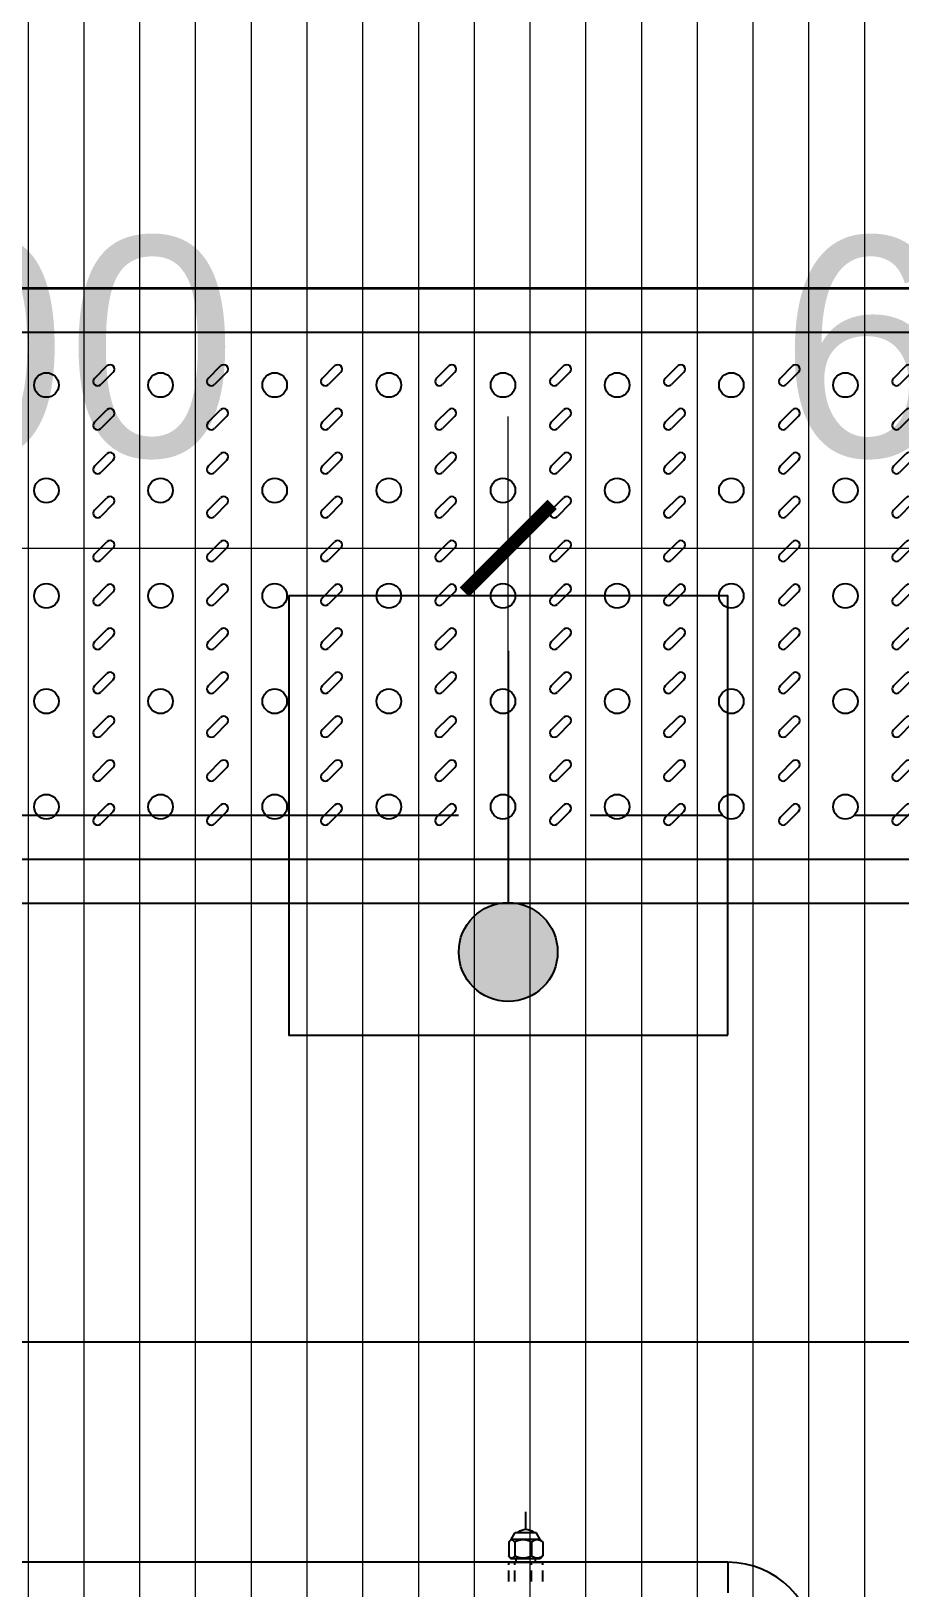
# Model space of a CAD drawing. Header units: millimetres. Extents: x -6033 to 120673, y -4970 to 90533.
# Drawn here: x 82583 to 83078, y 67650 to 68536 of the extents above; entities that cross this region are included whole.
import ezdxf
from ezdxf.enums import TextEntityAlignment as Align

# ---------------------------------------------------------------- set-up
doc = ezdxf.new("R2010")
doc.units = ezdxf.units.MM
doc.linetypes.add('I-CEILING$0$CENTER', pattern=[2, 1.25, -0.25, 0.25, -0.25])
doc.linetypes.add('I-CEILING$0$DASHED2', pattern=[9.525, 6.35, -3.175])
doc.layers.get('DefPoints').update_dxf_attribs({"color": 250})
for name, color, linetype, lineweight in [('_ACM-A-ANNO-DIMS-a', 2, 'Continuous', 18), ('_ACM-A-ANNO-DIMS-b', 2, 'Continuous', 18), ('I-AR$0$I-SCOPE', 252, 'Continuous', 35), ('I-PLAN$0$_ACM-A-WALL-HACH', 251, 'Continuous', 9)]:
    doc.layers.add(name, color=color, linetype=linetype, lineweight=lineweight)
for name, color, linetype in [('I-CEILING$0$EQUIP-消防', 3, 'Continuous'), ('I-CEILING$0$I-GRID', 252, 'I-CEILING$0$CENTER'), ('I-CEILING$0$I-RCP-AIR', 64, 'Continuous'), ('I-CEILING$0$RC-Hatch【天花填充】', 251, 'Continuous'), ('I-FLOOR$0$I-FC-HATCH', 8, 'Continuous'), ('I-FLOOR$0$I-FC-地沟', 8, 'Continuous'), ('地坪', 7, 'Continuous'), ('天花', 7, 'Continuous')]:
    doc.layers.add(name, color=color, linetype=linetype)
doc.styles.add('_ACM-G-NOTES', font='arial.ttf')
doc.styles.add('I-CEILING$0$Standard', font='arial.ttf')
doc.styles.add('I-CEILING$0$黑体', font='simhei.ttf', dxfattribs={"height": 600})
doc.dimstyles.new('_ACM-DIM-A_50', dxfattribs={"dimscale": 50, "dimtxt": 2.5, "dimasz": 1, "dimexe": 1.5, "dimexo": 1, "dimgap": 1, "dimtad": 1, "dimdec": 0, "dimrnd": 5, "dimzin": 1, "dimdsep": 46, "dimtxsty": '_ACM-G-NOTES', "dimblk": 'ARCHTICK', "dimcen": 2.5, "dimclrd": 256, "dimclre": 256, "dimclrt": 256, "dimadec": 3, "dimazin": 0, "dimtfac": 1, "dimtdec": 0, "dimtix": 1, "dimtmove": 0, "dimatfit": 3, "dimldrblk": 'DOTSMALL', "dimfxl": 5, "dimfxlon": 1, "dimlwd": 18, "dimlwe": 18, "dimarcsym": 0})

# ---------------------------------------------------------------- blocks, each defined once
blk = doc.blocks.new('I-AR')
at = {"layer": 'I-AR$0$I-SCOPE'}
h = blk.add_hatch(dxfattribs=at)
h.set_pattern_fill('ANSI31', color=256, scale=200)
h.paths.add_polyline_path([(63300, 72640), (66630, 72640), (66630, 70889.38), (90600, 70890), (90600, 66390), (96650, 66390), (96650, 24876.4), (18340, 24876.4), (18340, 66390), (48090, 66390), (48090, 72640), (51400, 72640), (51400, 72649.89), (52869.5, 72649.89), (52869.5, 72640), (55240, 72640), (55240, 72790), (59460, 72790), (59460, 72640), (61830.5, 72640), (61830.5, 72649.89), (63300, 72649.89)], flags=16)
h.paths.add_polyline_path([(7330, 0), (7330, -1770), (11180, -1770), (11180, 0), (18450, 0), (18450, 2900), (27550, 2900), (27550, 18090), (37037.33, 18090), (37037.33, 17350), (96200, 17350), (96200, 18120), (114640, 18120), (114640, 84500), (0, 84500), (0, 0)])
blk = doc.blocks.new('I-PLAN')
at = {"layer": 'I-PLAN$0$_ACM-A-WALL-HACH'}
h = blk.add_hatch(dxfattribs=at)
h.set_pattern_fill('ANSI31', color=256, scale=10, angle=45)
h.paths.add_polyline_path([(88260, 70790), (88260, 70890), (88030, 70890), (88030, 70790), (88230, 70790)], flags=17)
h.paths.add_polyline_path([(79671.55, 69390), (78155, 69390), (78155, 68990), (77955, 68990), (77955, 69590), (79671.55, 69590)], flags=17)
h.paths.add_polyline_path([(80271.55, 69390), (80271.55, 69590), (80780, 69590), (80780, 68990), (80580, 68990), (80580, 69390)], flags=17)
h.paths.add_polyline_path([(74580, 69590), (73930, 69590), (73930, 69390), (74580, 69390)])
h.paths.add_polyline_path([(68780, 69590), (69430, 69590), (69430, 69390), (68780, 69390)])
h.paths.add_polyline_path([(87280, 66490), (87480, 66490), (87480, 66390), (87280, 66390)])
h.paths.add_polyline_path([(82180, 68990), (82180, 69390), (84230, 69390), (84230, 66490), (84430, 66490), (84430, 69390), (85280, 69390), (85280, 69590), (81980, 69590), (81980, 68990)])
h.paths.add_polyline_path([(87480, 67390), (87480, 69390), (88280, 69390), (88280, 69590), (88080, 69590), (86480, 69590), (86480, 69390), (87280, 69390), (87280, 67390)], flags=17)
h.paths.add_polyline_path([(72130, 68170), (72130, 66490), (72330, 66490), (72330, 67870), (73130, 67870), (73130, 68070), (72330, 68070), (72330, 68170)])
h.paths.add_polyline_path([(71230, 68170), (71230, 66390), (71030, 66390), (71030, 67870), (70230, 67870), (70230, 68070), (71030, 68070), (71030, 68170)])
h.paths.add_polyline_path([(72130, 69070), (72330, 69070), (72330, 69390), (73030, 69390), (73030, 69590), (72130, 69590)])
h.paths.add_polyline_path([(71230, 69070), (71030, 69070), (71030, 69390), (70330, 69390), (70330, 69590), (71230, 69590)])
h.paths.add_polyline_path([(67800, 69490), (67830, 69490), (67830, 69590), (67800, 69590)], flags=17)
h.paths.add_polyline_path([(76755, 69590), (75180, 69590), (75180, 69390), (75330, 69390), (75330, 66390), (75530, 66390), (75530, 69390), (76555, 69390), (76555, 68990), (76755, 68990)])
h.paths.add_polyline_path([(68180, 69590), (68180, 69390), (68030, 69390), (68030, 66520), (67780, 66520), (67780, 66390), (67400, 66390), (67400, 66720), (67830, 66720), (67830, 69590)])
edge = h.paths.add_edge_path()
edge.add_line((89860, 70890), (88860, 70890))
edge.add_line((75530, 66520), (84230, 66520))
edge.add_line((75530, 66720), (84230, 66720))
blk = doc.blocks.new('I-CEILING$0$RCI-FSKDNQ')
for p, q in [((-425, -475), (-425, -457.5)), ((-425, -475), (425, -475)), ((-310, -493.76), (-310, -503.76))]:
    blk.add_line(p, q)
at = {"linetype": 'I-CEILING$0$DASHED2', "extrusion": (0, 0, -1)}
for p, q in [((-319.65, -464.01), (-319.65, -475.01)), ((-313.35, -464.01), (-313.35, -475.01)), ((-303.7, -464.01), (-303.7, -475.01)), ((-300.35, -464.01), (-300.35, -475.01))]:
    blk.add_line(p, q, dxfattribs=at)
at = {"extrusion": (0, 0, -1)}
for p, q in [((-300.35, -475.01), (-319.65, -475.01)), ((-319.05, -477.82), (-318.25, -477.01)), ((-318.25, -477.01), (-301.75, -477.01)), ((-315.55, -475.01), (-315.55, -477.01)), ((-304.44, -475.01), (-304.44, -477.01)), ((-300.94, -477.82), (-301.75, -477.01)), ((-319.66, -486.44), (-319.66, -478.57)), ((-318.25, -488.01), (-319.05, -487.2)), ((-313.35, -486.44), (-313.35, -478.57)), ((-303.69, -486.44), (-303.69, -478.57)), ((-301.75, -488.01), (-300.94, -487.2)), ((-300.33, -486.44), (-300.33, -478.57)), ((-318.25, -488.01), (-301.75, -488.01)), ((-318.25, -488.01), (-316, -492.01)), ((-304, -492.01), (-316, -492.01)), ((-301.75, -488.01), (-304, -492.01))]:
    blk.add_line(p, q, dxfattribs=at)
blk.add_arc((-425, -425), 50, 180, 270)
blk.add_arc((310, -487.52), 6.25, 226.121, 313.879, dxfattribs=at)
for points, knots in [([(-319.66, -478.57), (-319.61, -478.53), (-319.55, -478.49), (-319.49, -478.45), (-319.44, -478.4), (-319.38, -478.36), (-319.32, -478.32), (-319.26, -478.28), (-319.21, -478.24), (-319.15, -478.2), (-319.09, -478.16), (-319.03, -478.12), (-318.97, -478.08), (-318.91, -478.05), (-318.86, -478.02), (-318.81, -477.99), (-318.76, -477.95), (-318.71, -477.92), (-318.65, -477.89), (-318.6, -477.86), (-318.55, -477.83), (-318.49, -477.8), (-318.43, -477.77), (-318.38, -477.74), (-318.32, -477.72), (-318.27, -477.69), (-318.23, -477.67), (-318.17, -477.65), (-318.12, -477.62), (-318.07, -477.6), (-318.02, -477.58), (-317.97, -477.56), (-317.92, -477.54), (-317.87, -477.52), (-317.81, -477.5), (-317.76, -477.48), (-317.71, -477.46), (-317.65, -477.45), (-317.61, -477.43), (-317.56, -477.42), (-317.51, -477.4), (-317.46, -477.39), (-317.41, -477.37), (-317.36, -477.36), (-317.31, -477.35), (-317.26, -477.34), (-317.21, -477.33), (-317.15, -477.32), (-317.1, -477.31), (-317.05, -477.3), (-317, -477.29), (-316.96, -477.29), (-316.9, -477.28), (-316.86, -477.28), (-316.81, -477.27), (-316.76, -477.27), (-316.71, -477.27), (-316.66, -477.26), (-316.61, -477.26), (-316.56, -477.26), (-316.51, -477.26), (-316.46, -477.26), (-316.41, -477.26), (-316.36, -477.26), (-316.31, -477.27), (-316.26, -477.27), (-316.21, -477.27), (-316.16, -477.28), (-316.11, -477.28), (-316.06, -477.29), (-316.01, -477.29), (-315.96, -477.3), (-315.91, -477.31), (-315.86, -477.32), (-315.81, -477.33), (-315.76, -477.34), (-315.71, -477.35), (-315.65, -477.36), (-315.61, -477.37), (-315.55, -477.39), (-315.5, -477.4), (-315.46, -477.42), (-315.4, -477.43), (-315.36, -477.45), (-315.31, -477.46), (-315.26, -477.48), (-315.2, -477.5), (-315.15, -477.52), (-315.1, -477.54), (-315.04, -477.56), (-314.99, -477.58), (-314.94, -477.6), (-314.89, -477.62), (-314.84, -477.65), (-314.79, -477.67), (-314.74, -477.69), (-314.69, -477.72), (-314.64, -477.74), (-314.58, -477.77), (-314.52, -477.8), (-314.47, -477.83), (-314.41, -477.86), (-314.36, -477.89), (-314.31, -477.92), (-314.25, -477.95), (-314.2, -477.99), (-314.15, -478.02), (-314.1, -478.05), (-314.04, -478.08), (-313.99, -478.12), (-313.93, -478.16), (-313.87, -478.2), (-313.81, -478.24), (-313.75, -478.28), (-313.69, -478.32), (-313.63, -478.36), (-313.58, -478.4), (-313.52, -478.45), (-313.46, -478.49), (-313.41, -478.53), (-313.35, -478.57)], [0, 0, 0, 0, 1, 1, 1, 2, 2, 2, 3, 3, 3, 4, 4, 4, 5, 5, 5, 6, 6, 6, 7, 7, 7, 8, 8, 8, 9, 9, 9, 10, 10, 10, 11, 11, 11, 12, 12, 12, 13, 13, 13, 14, 14, 14, 15, 15, 15, 16, 16, 16, 17, 17, 17, 18, 18, 18, 19, 19, 19, 20, 20, 20, 21, 21, 21, 22, 22, 22, 23, 23, 23, 24, 24, 24, 25, 25, 25, 26, 26, 26, 27, 27, 27, 28, 28, 28, 29, 29, 29, 30, 30, 30, 31, 31, 31, 32, 32, 32, 33, 33, 33, 34, 34, 34, 35, 35, 35, 36, 36, 36, 37, 37, 37, 38, 38, 38, 39, 39, 39, 40, 40, 40, 40]), ([(-319.04, -477.81), (-319.06, -477.83), (-319.09, -477.85), (-319.11, -477.87), (-319.13, -477.9), (-319.15, -477.92), (-319.17, -477.94), (-319.19, -477.97), (-319.22, -477.99), (-319.23, -478.01), (-319.25, -478.03), (-319.27, -478.05), (-319.29, -478.08), (-319.32, -478.12), (-319.36, -478.16), (-319.39, -478.2), (-319.42, -478.24), (-319.45, -478.28), (-319.49, -478.33), (-319.51, -478.36), (-319.54, -478.41), (-319.58, -478.45), (-319.61, -478.49), (-319.63, -478.53), (-319.66, -478.57)], [0, 0, 0, 0, 1, 1, 1, 2, 2, 2, 3, 3, 3, 4, 4, 4, 5, 5, 5, 6, 6, 6, 7, 7, 7, 8, 8, 8, 8]), ([(-313.35, -478.57), (-313.27, -478.53), (-313.18, -478.49), (-313.09, -478.45), (-313.01, -478.4), (-312.91, -478.36), (-312.83, -478.32), (-312.74, -478.28), (-312.65, -478.24), (-312.56, -478.2), (-312.47, -478.16), (-312.38, -478.12), (-312.29, -478.08), (-312.21, -478.05), (-312.13, -478.02), (-312.05, -477.98), (-311.97, -477.95), (-311.89, -477.92), (-311.8, -477.89), (-311.72, -477.86), (-311.64, -477.83), (-311.56, -477.8), (-311.47, -477.77), (-311.38, -477.74), (-311.31, -477.72), (-311.23, -477.69), (-311.15, -477.67), (-311.07, -477.64), (-311, -477.62), (-310.91, -477.6), (-310.84, -477.58), (-310.76, -477.56), (-310.68, -477.54), (-310.6, -477.52), (-310.52, -477.5), (-310.44, -477.48), (-310.36, -477.46), (-310.28, -477.45), (-310.21, -477.43), (-310.13, -477.42), (-310.05, -477.4), (-309.98, -477.39), (-309.9, -477.37), (-309.82, -477.36), (-309.74, -477.35), (-309.67, -477.34), (-309.59, -477.33), (-309.51, -477.32), (-309.43, -477.31), (-309.36, -477.3), (-309.28, -477.29), (-309.21, -477.29), (-309.13, -477.28), (-309.05, -477.28), (-308.98, -477.27), (-308.9, -477.27), (-308.83, -477.27), (-308.75, -477.26), (-308.67, -477.26), (-308.6, -477.26), (-308.52, -477.26), (-308.44, -477.26), (-308.37, -477.26), (-308.29, -477.26), (-308.21, -477.27), (-308.14, -477.27), (-308.06, -477.27), (-307.99, -477.28), (-307.91, -477.28), (-307.83, -477.29), (-307.76, -477.29), (-307.68, -477.3), (-307.61, -477.31), (-307.53, -477.32), (-307.45, -477.33), (-307.37, -477.34), (-307.29, -477.35), (-307.22, -477.36), (-307.14, -477.37), (-307.06, -477.39), (-306.98, -477.4), (-306.91, -477.42), (-306.83, -477.43), (-306.76, -477.45), (-306.68, -477.46), (-306.6, -477.48), (-306.52, -477.5), (-306.44, -477.52), (-306.36, -477.54), (-306.28, -477.56), (-306.2, -477.58), (-306.13, -477.6), (-306.04, -477.62), (-305.97, -477.65), (-305.89, -477.67), (-305.81, -477.69), (-305.73, -477.72), (-305.65, -477.74), (-305.57, -477.77), (-305.48, -477.8), (-305.4, -477.83), (-305.32, -477.86), (-305.24, -477.89), (-305.15, -477.92), (-305.07, -477.95), (-304.99, -477.98), (-304.91, -478.02), (-304.83, -478.05), (-304.75, -478.08), (-304.66, -478.12), (-304.57, -478.16), (-304.48, -478.2), (-304.39, -478.24), (-304.3, -478.28), (-304.21, -478.32), (-304.13, -478.36), (-304.03, -478.4), (-303.95, -478.45), (-303.86, -478.49), (-303.77, -478.53), (-303.69, -478.57)], [0, 0, 0, 0, 1, 1, 1, 2, 2, 2, 3, 3, 3, 4, 4, 4, 5, 5, 5, 6, 6, 6, 7, 7, 7, 8, 8, 8, 9, 9, 9, 10, 10, 10, 11, 11, 11, 12, 12, 12, 13, 13, 13, 14, 14, 14, 15, 15, 15, 16, 16, 16, 17, 17, 17, 18, 18, 18, 19, 19, 19, 20, 20, 20, 21, 21, 21, 22, 22, 22, 23, 23, 23, 24, 24, 24, 25, 25, 25, 26, 26, 26, 27, 27, 27, 28, 28, 28, 29, 29, 29, 30, 30, 30, 31, 31, 31, 32, 32, 32, 33, 33, 33, 34, 34, 34, 35, 35, 35, 36, 36, 36, 37, 37, 37, 38, 38, 38, 39, 39, 39, 40, 40, 40, 40]), ([(-303.69, -478.57), (-303.66, -478.53), (-303.63, -478.49), (-303.6, -478.45), (-303.57, -478.41), (-303.54, -478.36), (-303.51, -478.33), (-303.48, -478.28), (-303.45, -478.24), (-303.42, -478.2), (-303.38, -478.16), (-303.35, -478.12), (-303.32, -478.08), (-303.29, -478.05), (-303.26, -478.02), (-303.24, -477.99), (-303.21, -477.96), (-303.18, -477.93), (-303.15, -477.9), (-303.13, -477.86), (-303.1, -477.84), (-303.07, -477.81), (-303.04, -477.77), (-303, -477.74), (-302.98, -477.72), (-302.95, -477.69), (-302.92, -477.67), (-302.9, -477.65), (-302.87, -477.63), (-302.84, -477.61), (-302.82, -477.58), (-302.79, -477.56), (-302.76, -477.54), (-302.73, -477.52), (-302.71, -477.5), (-302.67, -477.48), (-302.65, -477.46), (-302.62, -477.45), (-302.6, -477.43), (-302.57, -477.42), (-302.54, -477.4), (-302.52, -477.39), (-302.49, -477.38), (-302.47, -477.36), (-302.44, -477.35), (-302.41, -477.34), (-302.38, -477.33), (-302.35, -477.32), (-302.33, -477.31), (-302.3, -477.3), (-302.27, -477.29), (-302.25, -477.29), (-302.22, -477.28), (-302.2, -477.28), (-302.17, -477.27), (-302.14, -477.27), (-302.12, -477.27), (-302.09, -477.26), (-302.06, -477.26), (-302.03, -477.26), (-302.01, -477.26), (-301.98, -477.26), (-301.95, -477.26), (-301.93, -477.26), (-301.9, -477.27), (-301.88, -477.27), (-301.85, -477.27), (-301.82, -477.28), (-301.79, -477.28), (-301.77, -477.29), (-301.74, -477.3), (-301.72, -477.3), (-301.69, -477.31), (-301.66, -477.32), (-301.63, -477.33), (-301.61, -477.34), (-301.58, -477.35), (-301.55, -477.36), (-301.52, -477.38), (-301.5, -477.39), (-301.47, -477.4), (-301.45, -477.42), (-301.42, -477.43), (-301.4, -477.45), (-301.37, -477.46), (-301.34, -477.48), (-301.31, -477.5), (-301.28, -477.52), (-301.25, -477.54), (-301.23, -477.56), (-301.2, -477.58), (-301.17, -477.6), (-301.15, -477.62), (-301.12, -477.65), (-301.09, -477.67), (-301.06, -477.7), (-301.04, -477.72), (-301.03, -477.73), (-301.03, -477.73), (-301.02, -477.74), (-301.01, -477.75), (-301, -477.76), (-301, -477.76), (-300.99, -477.77), (-300.98, -477.78), (-300.97, -477.78), (-300.96, -477.79), (-300.96, -477.8), (-300.95, -477.81)], [0, 0, 0, 0, 1, 1, 1, 2, 2, 2, 3, 3, 3, 4, 4, 4, 5, 5, 5, 6, 6, 6, 7, 7, 7, 8, 8, 8, 9, 9, 9, 10, 10, 10, 11, 11, 11, 12, 12, 12, 13, 13, 13, 14, 14, 14, 15, 15, 15, 16, 16, 16, 17, 17, 17, 18, 18, 18, 19, 19, 19, 20, 20, 20, 21, 21, 21, 22, 22, 22, 23, 23, 23, 24, 24, 24, 25, 25, 25, 26, 26, 26, 27, 27, 27, 28, 28, 28, 29, 29, 29, 30, 30, 30, 31, 31, 31, 32, 32, 32, 33, 33, 33, 34, 34, 34, 35, 35, 35, 36, 36, 36, 36]), ([(-300.95, -477.81), (-300.93, -477.83), (-300.91, -477.85), (-300.88, -477.87), (-300.86, -477.9), (-300.84, -477.92), (-300.82, -477.94), (-300.8, -477.97), (-300.78, -477.99), (-300.76, -478.01), (-300.74, -478.03), (-300.72, -478.05), (-300.7, -478.08), (-300.67, -478.12), (-300.63, -478.16), (-300.6, -478.2), (-300.57, -478.24), (-300.54, -478.28), (-300.51, -478.33), (-300.48, -478.36), (-300.45, -478.41), (-300.42, -478.45), (-300.39, -478.49), (-300.36, -478.53), (-300.33, -478.57)], [0, 0, 0, 0, 1, 1, 1, 2, 2, 2, 3, 3, 3, 4, 4, 4, 5, 5, 5, 6, 6, 6, 7, 7, 7, 8, 8, 8, 8]), ([(-319.04, -487.21), (-319.06, -487.19), (-319.09, -487.17), (-319.11, -487.15), (-319.13, -487.12), (-319.15, -487.1), (-319.17, -487.08), (-319.19, -487.05), (-319.22, -487.03), (-319.23, -487.01), (-319.25, -486.99), (-319.27, -486.97), (-319.29, -486.94), (-319.32, -486.9), (-319.36, -486.86), (-319.39, -486.82), (-319.42, -486.77), (-319.45, -486.73), (-319.49, -486.7), (-319.51, -486.65), (-319.54, -486.61), (-319.58, -486.57), (-319.61, -486.53), (-319.63, -486.49), (-319.66, -486.44)], [0, 0, 0, 0, 1, 1, 1, 2, 2, 2, 3, 3, 3, 4, 4, 4, 5, 5, 5, 6, 6, 6, 7, 7, 7, 8, 8, 8, 8]), ([(-319.66, -486.44), (-319.61, -486.49), (-319.55, -486.53), (-319.49, -486.57), (-319.44, -486.61), (-319.38, -486.66), (-319.32, -486.7), (-319.26, -486.74), (-319.21, -486.78), (-319.15, -486.82), (-319.09, -486.86), (-319.03, -486.9), (-318.97, -486.94), (-318.91, -486.97), (-318.86, -487), (-318.81, -487.03), (-318.76, -487.06), (-318.71, -487.1), (-318.65, -487.13), (-318.6, -487.16), (-318.55, -487.19), (-318.49, -487.22), (-318.43, -487.25), (-318.38, -487.27), (-318.32, -487.3), (-318.27, -487.33), (-318.23, -487.35), (-318.17, -487.37), (-318.12, -487.39), (-318.07, -487.42), (-318.02, -487.44), (-317.97, -487.46), (-317.92, -487.48), (-317.87, -487.5), (-317.81, -487.52), (-317.76, -487.54), (-317.71, -487.56), (-317.65, -487.57), (-317.61, -487.59), (-317.56, -487.6), (-317.51, -487.62), (-317.46, -487.63), (-317.41, -487.64), (-317.36, -487.66), (-317.31, -487.67), (-317.26, -487.68), (-317.21, -487.69), (-317.15, -487.7), (-317.1, -487.71), (-317.05, -487.72), (-317, -487.72), (-316.96, -487.73), (-316.9, -487.74), (-316.86, -487.74), (-316.81, -487.75), (-316.76, -487.75), (-316.71, -487.75), (-316.66, -487.76), (-316.61, -487.76), (-316.56, -487.76), (-316.51, -487.76), (-316.46, -487.76), (-316.41, -487.76), (-316.36, -487.76), (-316.31, -487.75), (-316.26, -487.75), (-316.21, -487.75), (-316.16, -487.74), (-316.11, -487.74), (-316.06, -487.73), (-316.01, -487.72), (-315.96, -487.72), (-315.91, -487.71), (-315.86, -487.7), (-315.81, -487.69), (-315.76, -487.68), (-315.71, -487.67), (-315.65, -487.66), (-315.61, -487.64), (-315.55, -487.63), (-315.5, -487.62), (-315.46, -487.6), (-315.4, -487.59), (-315.36, -487.57), (-315.31, -487.56), (-315.26, -487.54), (-315.2, -487.52), (-315.15, -487.5), (-315.1, -487.48), (-315.04, -487.46), (-314.99, -487.44), (-314.94, -487.42), (-314.89, -487.39), (-314.84, -487.37), (-314.79, -487.35), (-314.74, -487.33), (-314.69, -487.3), (-314.64, -487.27), (-314.58, -487.25), (-314.52, -487.22), (-314.47, -487.19), (-314.41, -487.16), (-314.36, -487.13), (-314.31, -487.1), (-314.25, -487.06), (-314.2, -487.03), (-314.15, -487), (-314.1, -486.97), (-314.04, -486.94), (-313.99, -486.9), (-313.93, -486.86), (-313.87, -486.82), (-313.81, -486.78), (-313.75, -486.74), (-313.69, -486.7), (-313.63, -486.66), (-313.58, -486.61), (-313.52, -486.57), (-313.46, -486.53), (-313.41, -486.49), (-313.35, -486.44)], [0, 0, 0, 0, 1, 1, 1, 2, 2, 2, 3, 3, 3, 4, 4, 4, 5, 5, 5, 6, 6, 6, 7, 7, 7, 8, 8, 8, 9, 9, 9, 10, 10, 10, 11, 11, 11, 12, 12, 12, 13, 13, 13, 14, 14, 14, 15, 15, 15, 16, 16, 16, 17, 17, 17, 18, 18, 18, 19, 19, 19, 20, 20, 20, 21, 21, 21, 22, 22, 22, 23, 23, 23, 24, 24, 24, 25, 25, 25, 26, 26, 26, 27, 27, 27, 28, 28, 28, 29, 29, 29, 30, 30, 30, 31, 31, 31, 32, 32, 32, 33, 33, 33, 34, 34, 34, 35, 35, 35, 36, 36, 36, 37, 37, 37, 38, 38, 38, 39, 39, 39, 40, 40, 40, 40]), ([(-313.35, -486.44), (-313.27, -486.49), (-313.18, -486.53), (-313.09, -486.58), (-313.01, -486.62), (-312.91, -486.66), (-312.83, -486.7), (-312.74, -486.74), (-312.65, -486.78), (-312.56, -486.82), (-312.47, -486.86), (-312.38, -486.9), (-312.29, -486.94), (-312.21, -486.97), (-312.13, -487), (-312.05, -487.03), (-311.97, -487.07), (-311.89, -487.1), (-311.8, -487.13), (-311.72, -487.16), (-311.64, -487.19), (-311.56, -487.22), (-311.47, -487.25), (-311.38, -487.27), (-311.31, -487.3), (-311.23, -487.33), (-311.15, -487.35), (-311.07, -487.37), (-311, -487.4), (-310.91, -487.42), (-310.84, -487.44), (-310.76, -487.46), (-310.68, -487.48), (-310.6, -487.5), (-310.52, -487.52), (-310.44, -487.54), (-310.36, -487.56), (-310.28, -487.57), (-310.21, -487.59), (-310.13, -487.6), (-310.05, -487.62), (-309.98, -487.63), (-309.9, -487.65), (-309.82, -487.66), (-309.74, -487.67), (-309.67, -487.68), (-309.59, -487.69), (-309.51, -487.7), (-309.43, -487.71), (-309.36, -487.72), (-309.28, -487.72), (-309.21, -487.73), (-309.13, -487.74), (-309.05, -487.74), (-308.98, -487.75), (-308.9, -487.75), (-308.83, -487.75), (-308.75, -487.76), (-308.67, -487.76), (-308.6, -487.76), (-308.52, -487.76), (-308.44, -487.76), (-308.37, -487.76), (-308.29, -487.76), (-308.21, -487.75), (-308.14, -487.75), (-308.06, -487.75), (-307.99, -487.74), (-307.91, -487.74), (-307.83, -487.73), (-307.76, -487.72), (-307.68, -487.72), (-307.61, -487.71), (-307.53, -487.7), (-307.45, -487.69), (-307.37, -487.68), (-307.29, -487.67), (-307.22, -487.66), (-307.14, -487.65), (-307.06, -487.63), (-306.98, -487.62), (-306.91, -487.6), (-306.83, -487.59), (-306.76, -487.57), (-306.68, -487.56), (-306.6, -487.54), (-306.52, -487.52), (-306.44, -487.5), (-306.36, -487.48), (-306.28, -487.46), (-306.2, -487.44), (-306.13, -487.42), (-306.04, -487.4), (-305.97, -487.37), (-305.89, -487.35), (-305.81, -487.33), (-305.73, -487.3), (-305.65, -487.27), (-305.57, -487.25), (-305.48, -487.22), (-305.4, -487.19), (-305.32, -487.16), (-305.24, -487.13), (-305.15, -487.1), (-305.07, -487.07), (-304.99, -487.03), (-304.91, -487), (-304.83, -486.97), (-304.75, -486.94), (-304.66, -486.9), (-304.57, -486.86), (-304.48, -486.82), (-304.39, -486.78), (-304.3, -486.74), (-304.21, -486.7), (-304.13, -486.66), (-304.03, -486.62), (-303.95, -486.58), (-303.86, -486.53), (-303.77, -486.49), (-303.69, -486.44)], [0, 0, 0, 0, 1, 1, 1, 2, 2, 2, 3, 3, 3, 4, 4, 4, 5, 5, 5, 6, 6, 6, 7, 7, 7, 8, 8, 8, 9, 9, 9, 10, 10, 10, 11, 11, 11, 12, 12, 12, 13, 13, 13, 14, 14, 14, 15, 15, 15, 16, 16, 16, 17, 17, 17, 18, 18, 18, 19, 19, 19, 20, 20, 20, 21, 21, 21, 22, 22, 22, 23, 23, 23, 24, 24, 24, 25, 25, 25, 26, 26, 26, 27, 27, 27, 28, 28, 28, 29, 29, 29, 30, 30, 30, 31, 31, 31, 32, 32, 32, 33, 33, 33, 34, 34, 34, 35, 35, 35, 36, 36, 36, 37, 37, 37, 38, 38, 38, 39, 39, 39, 40, 40, 40, 40]), ([(-303.69, -486.44), (-303.66, -486.49), (-303.63, -486.53), (-303.6, -486.57), (-303.57, -486.61), (-303.54, -486.65), (-303.51, -486.7), (-303.48, -486.73), (-303.45, -486.78), (-303.42, -486.82), (-303.38, -486.86), (-303.35, -486.9), (-303.32, -486.94), (-303.29, -486.97), (-303.26, -487), (-303.24, -487.03), (-303.21, -487.06), (-303.18, -487.09), (-303.15, -487.12), (-303.13, -487.15), (-303.1, -487.18), (-303.07, -487.21), (-303.04, -487.24), (-303, -487.27), (-302.98, -487.3), (-302.95, -487.33), (-302.92, -487.35), (-302.9, -487.37), (-302.87, -487.39), (-302.84, -487.42), (-302.82, -487.44), (-302.79, -487.46), (-302.76, -487.48), (-302.73, -487.5), (-302.71, -487.52), (-302.67, -487.54), (-302.65, -487.56), (-302.62, -487.57), (-302.6, -487.59), (-302.57, -487.6), (-302.54, -487.62), (-302.52, -487.63), (-302.49, -487.64), (-302.47, -487.66), (-302.44, -487.67), (-302.41, -487.68), (-302.38, -487.69), (-302.35, -487.7), (-302.33, -487.71), (-302.3, -487.72), (-302.27, -487.72), (-302.25, -487.73), (-302.22, -487.74), (-302.2, -487.74), (-302.17, -487.75), (-302.14, -487.75), (-302.12, -487.75), (-302.09, -487.76), (-302.06, -487.76), (-302.03, -487.76), (-302.01, -487.76), (-301.98, -487.76), (-301.95, -487.76), (-301.93, -487.76), (-301.9, -487.75), (-301.88, -487.75), (-301.85, -487.75), (-301.82, -487.74), (-301.79, -487.74), (-301.77, -487.73), (-301.74, -487.72), (-301.72, -487.72), (-301.69, -487.71), (-301.66, -487.7), (-301.63, -487.69), (-301.61, -487.68), (-301.58, -487.67), (-301.55, -487.66), (-301.52, -487.64), (-301.5, -487.63), (-301.47, -487.62), (-301.45, -487.6), (-301.42, -487.59), (-301.4, -487.57), (-301.37, -487.56), (-301.34, -487.54), (-301.31, -487.52), (-301.28, -487.5), (-301.25, -487.48), (-301.23, -487.46), (-301.2, -487.44), (-301.17, -487.42), (-301.15, -487.39), (-301.12, -487.37), (-301.09, -487.35), (-301.06, -487.32), (-301.04, -487.3), (-301.03, -487.29), (-301.03, -487.29), (-301.02, -487.28), (-301.01, -487.27), (-301, -487.27), (-301, -487.26), (-300.99, -487.25), (-300.98, -487.24), (-300.97, -487.24), (-300.96, -487.23), (-300.96, -487.22), (-300.95, -487.21)], [0, 0, 0, 0, 1, 1, 1, 2, 2, 2, 3, 3, 3, 4, 4, 4, 5, 5, 5, 6, 6, 6, 7, 7, 7, 8, 8, 8, 9, 9, 9, 10, 10, 10, 11, 11, 11, 12, 12, 12, 13, 13, 13, 14, 14, 14, 15, 15, 15, 16, 16, 16, 17, 17, 17, 18, 18, 18, 19, 19, 19, 20, 20, 20, 21, 21, 21, 22, 22, 22, 23, 23, 23, 24, 24, 24, 25, 25, 25, 26, 26, 26, 27, 27, 27, 28, 28, 28, 29, 29, 29, 30, 30, 30, 31, 31, 31, 32, 32, 32, 33, 33, 33, 34, 34, 34, 35, 35, 35, 36, 36, 36, 36]), ([(-300.95, -487.21), (-300.93, -487.19), (-300.91, -487.17), (-300.88, -487.15), (-300.86, -487.12), (-300.84, -487.1), (-300.82, -487.08), (-300.8, -487.05), (-300.78, -487.03), (-300.76, -487.01), (-300.74, -486.99), (-300.72, -486.97), (-300.7, -486.94), (-300.67, -486.9), (-300.63, -486.86), (-300.6, -486.82), (-300.57, -486.77), (-300.54, -486.73), (-300.51, -486.7), (-300.48, -486.65), (-300.45, -486.61), (-300.42, -486.57), (-300.39, -486.53), (-300.36, -486.49), (-300.33, -486.44)], [0, 0, 0, 0, 1, 1, 1, 2, 2, 2, 3, 3, 3, 4, 4, 4, 5, 5, 5, 6, 6, 6, 7, 7, 7, 8, 8, 8, 8])]:
    blk.add_open_spline(points, degree=3, knots=knots)
blk = doc.blocks.new('I-CEILING$0$海龍_09300082')
h = blk.add_hatch(color=256)
h.dxf.hatch_style = 1
h.paths.add_polyline_path([(-56.2, -405.4, 1), (56.2, -405.4, 1)])
blk.add_line((0, -62.5), (0, -349.2))
blk.add_lwpolyline([(250, -500), (250, 0), (-250, 0), (-250, -500)], close=True)
blk.add_circle((0, -405.4), 56.3)
at = {"style": 'I-CEILING$0$Standard', "flags": 1}
blk.add_attdef('A', text='', height=0.01, dxfattribs=at).set_placement((0, -250), align=Align.MIDDLE_CENTER)
blk = doc.blocks.new('I-CEILING')
at = {"layer": 'I-CEILING$0$RC-Hatch【天花填充】'}
h = blk.add_hatch(dxfattribs=at)
h.set_pattern_fill('_USER', color=256, scale=600, double=1, pattern_type=0)
h.set_pattern_definition([(0, (76555, 68990), (0, 600), []), (90, (76555, 68990), (-600, 4e-14), [])])
h.paths.add_polyline_path([(76555, 69390), (75530, 69390), (75530, 66720), (84230, 66720), (84230, 69390), (82180, 69390), (82180, 68990), (80580, 68990), (80580, 69390), (78155, 69390), (78155, 68990), (76555, 68990)])
at = {"layer": 'I-CEILING$0$I-GRID', "ltscale": 300}
blk.add_lwpolyline([(84026.76, 68090), (75748.78, 68090)], dxfattribs=at)
at = {"layer": 'I-CEILING$0$EQUIP-消防', "xscale": 0.4999999999999927, "yscale": 0.4999999999999927, "zscale": 0.4999999999999927}
blk.add_blockref('I-CEILING$0$海龍_09300082', (82855, 68215), dxfattribs=at)
at = {"layer": 'I-CEILING$0$I-RCP-AIR', "rotation": 180}
blk.add_blockref('I-CEILING$0$RCI-FSKDNQ', (82555, 67190), dxfattribs=at)
at = {"layer": 'I-CEILING$0$I-RCP-AIR', "style": 'I-CEILING$0$黑体'}
for tag, p in [('R', (61966.36, 71748.9)), ('R', (61966.36, 66925.24)), ('R', (51736.07, 63924.77)), ('R', (62976.07, 63924.77)), ('S', (56433.59, 63065))]:
    blk.add_attdef(tag, text='', height=100, dxfattribs=at).set_placement(p, align=Align.MIDDLE_CENTER)
blk = doc.blocks.new('I-FLOOR$0$08-生活服务中心辅楼平面图$0$Trench08R$C2E8DE851')
for p, q in [((0, 0), (600, 0)), ((0, 0), (0, -350)), ((600, 0), (600, -350)), ((0, -25), (600, -25)), ((600, -325), (0, -325)), ((600, -350), (0, -350))]:
    blk.add_line(p, q)
at = {"color": 251}
for p, q in [((64.47, -51.23), (71.54, -44.16)), ((129.19, -51.23), (136.26, -44.16)), ((194.09, -51.23), (201.16, -44.16)), ((259.06, -51.23), (266.13, -44.16)), ((324.46, -51.23), (331.53, -44.16)), ((389.44, -51.23), (396.51, -44.16)), ((454.78, -51.23), (461.85, -44.16)), ((519.3, -51.23), (526.37, -44.16)), ((75.07, -47.7), (68, -54.77)), ((139.8, -47.7), (132.73, -54.77)), ((204.7, -47.7), (197.62, -54.77)), ((269.67, -47.7), (262.6, -54.77)), ((335.07, -47.7), (328, -54.77)), ((400.04, -47.7), (392.97, -54.77)), ((465.38, -47.7), (458.31, -54.77)), ((529.9, -47.7), (522.83, -54.77)), ((64.47, -76.23), (71.54, -69.16)), ((129.19, -76.23), (136.26, -69.16)), ((194.09, -76.23), (201.16, -69.16)), ((259.06, -76.23), (266.13, -69.16)), ((324.46, -76.23), (331.53, -69.16)), ((389.44, -76.23), (396.51, -69.16)), ((454.78, -76.23), (461.85, -69.16)), ((519.3, -76.23), (526.37, -69.16)), ((75.07, -72.7), (68, -79.77)), ((139.8, -72.7), (132.73, -79.77)), ((204.7, -72.7), (197.62, -79.77)), ((269.67, -72.7), (262.6, -79.77)), ((335.07, -72.7), (328, -79.77)), ((400.04, -72.7), (392.97, -79.77)), ((465.38, -72.7), (458.31, -79.77)), ((529.9, -72.7), (522.83, -79.77)), ((64.47, -101.23), (71.54, -94.16)), ((129.19, -101.23), (136.26, -94.16)), ((194.09, -101.23), (201.16, -94.16)), ((259.06, -101.23), (266.13, -94.16)), ((324.46, -101.23), (331.53, -94.16)), ((389.44, -101.23), (396.51, -94.16)), ((454.78, -101.23), (461.85, -94.16)), ((519.3, -101.23), (526.37, -94.16)), ((75.07, -97.7), (68, -104.77)), ((139.8, -97.7), (132.73, -104.77)), ((204.7, -97.7), (197.62, -104.77)), ((269.67, -97.7), (262.6, -104.77)), ((335.07, -97.7), (328, -104.77)), ((400.04, -97.7), (392.97, -104.77)), ((465.38, -97.7), (458.31, -104.77)), ((529.9, -97.7), (522.83, -104.77)), ((64.47, -126.23), (71.54, -119.16)), ((75.07, -122.7), (68, -129.77)), ((129.19, -126.23), (136.26, -119.16)), ((139.8, -122.7), (132.73, -129.77)), ((194.09, -126.23), (201.16, -119.16)), ((204.7, -122.7), (197.62, -129.77)), ((259.06, -126.23), (266.13, -119.16)), ((269.67, -122.7), (262.6, -129.77)), ((324.46, -126.23), (331.53, -119.16)), ((335.07, -122.7), (328, -129.77)), ((389.44, -126.23), (396.51, -119.16)), ((400.04, -122.7), (392.97, -129.77)), ((454.78, -126.23), (461.85, -119.16)), ((465.38, -122.7), (458.31, -129.77)), ((519.3, -126.23), (526.37, -119.16)), ((529.9, -122.7), (522.83, -129.77)), ((64.47, -151.23), (71.54, -144.16)), ((75.07, -147.7), (68, -154.77)), ((129.19, -151.23), (136.26, -144.16)), ((139.8, -147.7), (132.73, -154.77)), ((194.09, -151.23), (201.16, -144.16)), ((204.7, -147.7), (197.62, -154.77)), ((259.06, -151.23), (266.13, -144.16)), ((269.67, -147.7), (262.6, -154.77)), ((324.46, -151.23), (331.53, -144.16)), ((335.07, -147.7), (328, -154.77)), ((389.44, -151.23), (396.51, -144.16)), ((400.04, -147.7), (392.97, -154.77)), ((454.78, -151.23), (461.85, -144.16)), ((465.38, -147.7), (458.31, -154.77)), ((519.3, -151.23), (526.37, -144.16)), ((529.9, -147.7), (522.83, -154.77)), ((64.47, -176.23), (71.54, -169.16)), ((75.07, -172.7), (68, -179.77)), ((129.19, -176.23), (136.26, -169.16)), ((139.8, -172.7), (132.73, -179.77)), ((194.09, -176.23), (201.16, -169.16)), ((204.7, -172.7), (197.62, -179.77)), ((259.06, -176.23), (266.13, -169.16)), ((269.67, -172.7), (262.6, -179.77)), ((324.46, -176.23), (331.53, -169.16)), ((335.07, -172.7), (328, -179.77)), ((389.44, -176.23), (396.51, -169.16)), ((400.04, -172.7), (392.97, -179.77)), ((454.78, -176.23), (461.85, -169.16)), ((465.38, -172.7), (458.31, -179.77)), ((519.3, -176.23), (526.37, -169.16)), ((529.9, -172.7), (522.83, -179.77)), ((64.47, -201.23), (71.54, -194.16)), ((129.19, -201.23), (136.26, -194.16)), ((194.09, -201.23), (201.16, -194.16)), ((259.06, -201.23), (266.13, -194.16)), ((324.46, -201.23), (331.53, -194.16)), ((389.44, -201.23), (396.51, -194.16)), ((454.78, -201.23), (461.85, -194.16)), ((519.3, -201.23), (526.37, -194.16)), ((75.07, -197.7), (68, -204.77)), ((139.8, -197.7), (132.73, -204.77)), ((204.7, -197.7), (197.62, -204.77)), ((269.67, -197.7), (262.6, -204.77)), ((335.07, -197.7), (328, -204.77)), ((400.04, -197.7), (392.97, -204.77)), ((465.38, -197.7), (458.31, -204.77)), ((529.9, -197.7), (522.83, -204.77)), ((64.47, -226.23), (71.54, -219.16)), ((129.19, -226.23), (136.26, -219.16)), ((194.09, -226.23), (201.16, -219.16)), ((259.06, -226.23), (266.13, -219.16)), ((324.46, -226.23), (331.53, -219.16)), ((389.44, -226.23), (396.51, -219.16)), ((454.78, -226.23), (461.85, -219.16)), ((519.3, -226.23), (526.37, -219.16)), ((75.07, -222.7), (68, -229.77)), ((139.8, -222.7), (132.73, -229.77)), ((204.7, -222.7), (197.62, -229.77)), ((269.67, -222.7), (262.6, -229.77)), ((335.07, -222.7), (328, -229.77)), ((400.04, -222.7), (392.97, -229.77)), ((465.38, -222.7), (458.31, -229.77)), ((529.9, -222.7), (522.83, -229.77)), ((64.47, -251.23), (71.54, -244.16)), ((75.07, -247.7), (68, -254.77)), ((129.19, -251.23), (136.26, -244.16)), ((139.8, -247.7), (132.73, -254.77)), ((194.09, -251.23), (201.16, -244.16)), ((204.7, -247.7), (197.62, -254.77)), ((259.06, -251.23), (266.13, -244.16)), ((269.67, -247.7), (262.6, -254.77)), ((324.46, -251.23), (331.53, -244.16)), ((335.07, -247.7), (328, -254.77)), ((389.44, -251.23), (396.51, -244.16)), ((400.04, -247.7), (392.97, -254.77)), ((454.78, -251.23), (461.85, -244.16)), ((465.38, -247.7), (458.31, -254.77)), ((519.3, -251.23), (526.37, -244.16)), ((529.9, -247.7), (522.83, -254.77)), ((64.47, -276.23), (71.54, -269.16)), ((75.07, -272.7), (68, -279.77)), ((129.19, -276.23), (136.26, -269.16)), ((139.8, -272.7), (132.73, -279.77)), ((194.09, -276.23), (201.16, -269.16)), ((204.7, -272.7), (197.62, -279.77)), ((259.06, -276.23), (266.13, -269.16)), ((269.67, -272.7), (262.6, -279.77)), ((324.46, -276.23), (331.53, -269.16)), ((335.07, -272.7), (328, -279.77)), ((389.44, -276.23), (396.51, -269.16)), ((400.04, -272.7), (392.97, -279.77)), ((454.78, -276.23), (461.85, -269.16)), ((465.38, -272.7), (458.31, -279.77)), ((519.3, -276.23), (526.37, -269.16)), ((529.9, -272.7), (522.83, -279.77)), ((64.47, -301.23), (71.54, -294.16)), ((75.07, -297.7), (68, -304.77)), ((129.19, -301.23), (136.26, -294.16)), ((139.8, -297.7), (132.73, -304.77)), ((194.09, -301.23), (201.16, -294.16)), ((204.7, -297.7), (197.62, -304.77)), ((259.06, -301.23), (266.13, -294.16)), ((269.67, -297.7), (262.6, -304.77)), ((324.46, -301.23), (331.53, -294.16)), ((335.07, -297.7), (328, -304.77)), ((389.44, -301.23), (396.51, -294.16)), ((400.04, -297.7), (392.97, -304.77)), ((454.78, -301.23), (461.85, -294.16)), ((465.38, -297.7), (458.31, -304.77)), ((519.3, -301.23), (526.37, -294.16)), ((529.9, -297.7), (522.83, -304.77))]:
    blk.add_line(p, q, dxfattribs=at)
for centre in [(37.03, -55), (102.03, -55), (167.03, -55), (232.03, -55), (297.03, -55), (362.03, -55), (427.03, -55), (492.03, -55), (558.76, -55), (37.03, -115), (102.03, -115), (167.03, -115), (232.03, -115), (297.03, -115), (362.03, -115), (427.03, -115), (492.03, -115), (558.76, -115), (37.03, -175), (102.03, -175), (167.03, -175), (232.03, -175), (297.03, -175), (362.03, -175), (427.03, -175), (492.03, -175), (558.76, -175), (37.03, -235), (102.03, -235), (167.03, -235), (232.03, -235), (297.03, -235), (362.03, -235), (427.03, -235), (492.03, -235), (558.76, -235), (37.03, -295), (102.03, -295), (167.03, -295), (232.03, -295), (297.03, -295), (362.03, -295), (427.03, -295), (492.03, -295), (558.76, -295)]:
    blk.add_circle(centre, 7, dxfattribs=at)
for centre, start, end in [((73.3, -45.93), 315, 135), ((138.03, -45.93), 315, 135), ((202.93, -45.93), 315, 135), ((267.9, -45.93), 315, 135), ((333.3, -45.93), 315, 135), ((398.27, -45.93), 315, 135), ((463.62, -45.93), 315, 135), ((528.14, -45.93), 315, 135), ((66.23, -53), 135, 315), ((130.96, -53), 135, 315), ((195.86, -53), 135, 315), ((260.83, -53), 135, 315), ((326.23, -53), 135, 315), ((391.2, -53), 135, 315), ((456.55, -53), 135, 315), ((521.07, -53), 135, 315), ((73.3, -70.93), 315, 135), ((138.03, -70.93), 315, 135), ((202.93, -70.93), 315, 135), ((267.9, -70.93), 315, 135), ((333.3, -70.93), 315, 135), ((398.27, -70.93), 315, 135), ((463.62, -70.93), 315, 135), ((528.14, -70.93), 315, 135), ((66.23, -78), 135, 315), ((130.96, -78), 135, 315), ((195.86, -78), 135, 315), ((260.83, -78), 135, 315), ((326.23, -78), 135, 315), ((391.2, -78), 135, 315), ((456.55, -78), 135, 315), ((521.07, -78), 135, 315), ((73.3, -95.93), 315, 135), ((138.03, -95.93), 315, 135), ((202.93, -95.93), 315, 135), ((267.9, -95.93), 315, 135), ((333.3, -95.93), 315, 135), ((398.27, -95.93), 315, 135), ((463.62, -95.93), 315, 135), ((528.14, -95.93), 315, 135), ((66.23, -103), 135, 315), ((130.96, -103), 135, 315), ((195.86, -103), 135, 315), ((260.83, -103), 135, 315), ((326.23, -103), 135, 315), ((391.2, -103), 135, 315), ((456.55, -103), 135, 315), ((521.07, -103), 135, 315), ((73.3, -120.93), 315, 135), ((138.03, -120.93), 315, 135), ((202.93, -120.93), 315, 135), ((267.9, -120.93), 315, 135), ((333.3, -120.93), 315, 135), ((398.27, -120.93), 315, 135), ((463.62, -120.93), 315, 135), ((528.14, -120.93), 315, 135), ((66.23, -128), 135, 315), ((130.96, -128), 135, 315), ((195.86, -128), 135, 315), ((260.83, -128), 135, 315), ((326.23, -128), 135, 315), ((391.2, -128), 135, 315), ((456.55, -128), 135, 315), ((521.07, -128), 135, 315), ((73.3, -145.93), 315, 135), ((138.03, -145.93), 315, 135), ((202.93, -145.93), 315, 135), ((267.9, -145.93), 315, 135), ((333.3, -145.93), 315, 135), ((398.27, -145.93), 315, 135), ((463.62, -145.93), 315, 135), ((528.14, -145.93), 315, 135), ((66.23, -153), 135, 315), ((130.96, -153), 135, 315), ((195.86, -153), 135, 315), ((260.83, -153), 135, 315), ((326.23, -153), 135, 315), ((391.2, -153), 135, 315), ((456.55, -153), 135, 315), ((521.07, -153), 135, 315), ((66.23, -178), 135, 315), ((73.3, -170.93), 315, 135), ((130.96, -178), 135, 315), ((138.03, -170.93), 315, 135), ((195.86, -178), 135, 315), ((202.93, -170.93), 315, 135), ((260.83, -178), 135, 315), ((267.9, -170.93), 315, 135), ((326.23, -178), 135, 315), ((333.3, -170.93), 315, 135), ((391.2, -178), 135, 315), ((398.27, -170.93), 315, 135), ((456.55, -178), 135, 315), ((463.62, -170.93), 315, 135), ((521.07, -178), 135, 315), ((528.14, -170.93), 315, 135), ((73.3, -195.93), 315, 135), ((138.03, -195.93), 315, 135), ((202.93, -195.93), 315, 135), ((267.9, -195.93), 315, 135), ((333.3, -195.93), 315, 135), ((398.27, -195.93), 315, 135), ((463.62, -195.93), 315, 135), ((528.14, -195.93), 315, 135), ((66.23, -203), 135, 315), ((130.96, -203), 135, 315), ((195.86, -203), 135, 315), ((260.83, -203), 135, 315), ((326.23, -203), 135, 315), ((391.2, -203), 135, 315), ((456.55, -203), 135, 315), ((521.07, -203), 135, 315), ((73.3, -220.93), 315, 135), ((138.03, -220.93), 315, 135), ((202.93, -220.93), 315, 135), ((267.9, -220.93), 315, 135), ((333.3, -220.93), 315, 135), ((398.27, -220.93), 315, 135), ((463.62, -220.93), 315, 135), ((528.14, -220.93), 315, 135), ((66.23, -228), 135, 315), ((130.96, -228), 135, 315), ((195.86, -228), 135, 315), ((260.83, -228), 135, 315), ((326.23, -228), 135, 315), ((391.2, -228), 135, 315), ((456.55, -228), 135, 315), ((521.07, -228), 135, 315), ((73.3, -245.93), 315, 135), ((138.03, -245.93), 315, 135), ((202.93, -245.93), 315, 135), ((267.9, -245.93), 315, 135), ((333.3, -245.93), 315, 135), ((398.27, -245.93), 315, 135), ((463.62, -245.93), 315, 135), ((528.14, -245.93), 315, 135), ((66.23, -253), 135, 315), ((130.96, -253), 135, 315), ((195.86, -253), 135, 315), ((260.83, -253), 135, 315), ((326.23, -253), 135, 315), ((391.2, -253), 135, 315), ((456.55, -253), 135, 315), ((521.07, -253), 135, 315), ((73.3, -270.93), 315, 135), ((138.03, -270.93), 315, 135), ((202.93, -270.93), 315, 135), ((267.9, -270.93), 315, 135), ((333.3, -270.93), 315, 135), ((398.27, -270.93), 315, 135), ((463.62, -270.93), 315, 135), ((528.14, -270.93), 315, 135), ((66.23, -278), 135, 315), ((130.96, -278), 135, 315), ((195.86, -278), 135, 315), ((260.83, -278), 135, 315), ((326.23, -278), 135, 315), ((391.2, -278), 135, 315), ((456.55, -278), 135, 315), ((521.07, -278), 135, 315), ((66.23, -303), 135, 315), ((73.3, -295.93), 315, 135), ((130.96, -303), 135, 315), ((138.03, -295.93), 315, 135), ((195.86, -303), 135, 315), ((202.93, -295.93), 315, 135), ((260.83, -303), 135, 315), ((267.9, -295.93), 315, 135), ((326.23, -303), 135, 315), ((333.3, -295.93), 315, 135), ((391.2, -303), 135, 315), ((398.27, -295.93), 315, 135), ((456.55, -303), 135, 315), ((463.62, -295.93), 315, 135), ((521.07, -303), 135, 315), ((528.14, -295.93), 315, 135)]:
    blk.add_arc(centre, 2.5, start, end, dxfattribs=at)
blk = doc.blocks.new('I-FLOOR')
at = {"layer": 'I-FLOOR$0$I-FC-HATCH'}
h = blk.add_hatch(dxfattribs=at)
h.set_pattern_fill('_USER', color=256, scale=600, double=1, pattern_type=0)
h.set_pattern_definition([(0, (76555, 68990), (0, 600), []), (90, (76555, 68990), (-600, 4e-14), [])])
h.paths.add_polyline_path([(76555, 69390), (75530, 69390), (75530, 66720), (84230, 66720), (84230, 69390), (82180, 69390), (82180, 68990), (80580, 68990), (80580, 69390), (78155, 69390), (78155, 68990), (76555, 68990)])
at = {"layer": 'I-FLOOR$0$I-FC-地沟'}
blk.add_blockref('I-FLOOR$0$08-生活服务中心辅楼平面图$0$Trench08R$C2E8DE851', (82555, 68390), dxfattribs=at)
blk = doc.blocks.new('_ArchTick')
at = {"color": 0, "linetype": 'ByBlock', "const_width": 0.15}
blk.add_lwpolyline([(-0.5, -0.5), (0.5, 0.5)], dxfattribs=at)
blk = doc.blocks.new('*D134')
at = {"layer": '_ACM-A-ANNO-DIMS-b', "lineweight": 18, "transparency": 16777216}
for p, q in [((82255, 68140), (82255, 68317.14)), ((82855, 68140), (82855, 68317.14)), ((82255, 68242.14), (82855, 68242.14))]:
    blk.add_line(p, q, dxfattribs=at)
at = {"layer": 'DefPoints', "color": 0, "transparency": 16777216}
for p in [(82855, 68242.14), (82255, 68090), (82855, 68090)]:
    blk.add_point(p, dxfattribs=at)
at = {"layer": '_ACM-A-ANNO-DIMS-b', "lineweight": 18, "transparency": 16777216, "xscale": 50, "yscale": 50, "zscale": 50, "rotation": 180}
blk.add_blockref('_ArchTick', (82255, 68242.14), dxfattribs=at)
at = {"layer": '_ACM-A-ANNO-DIMS-b', "lineweight": 18, "transparency": 16777216, "xscale": 50, "yscale": 50, "zscale": 50}
blk.add_blockref('_ArchTick', (82855, 68242.14), dxfattribs=at)
at = {"layer": '_ACM-A-ANNO-DIMS-b', "transparency": 16777216, "insert": (82555, 68355.96), "char_height": 125, "attachment_point": 5, "style": '_ACM-G-NOTES'}
blk.add_mtext('600', dxfattribs=at)
blk = doc.blocks.new('_DotSmall')
at = {"color": 0, "linetype": 'ByBlock', "const_width": 0.5}
blk.add_lwpolyline([(-0.0625, 0, 1), (0.0625, 0, 1)], format="xyb", close=True, dxfattribs=at)
blk = doc.blocks.new('*D135')
at = {"layer": '_ACM-A-ANNO-DIMS-b', "lineweight": 18, "transparency": 16777216}
for p, q in [((82855, 68140), (82855, 68317.14)), ((83455, 68140), (83455, 68317.14)), ((82855, 68242.14), (83455, 68242.14))]:
    blk.add_line(p, q, dxfattribs=at)
at = {"layer": 'DefPoints', "color": 0, "transparency": 16777216}
for p in [(83455, 68242.14), (82855, 68090), (83455, 68090)]:
    blk.add_point(p, dxfattribs=at)
at = {"layer": '_ACM-A-ANNO-DIMS-b', "lineweight": 18, "transparency": 16777216, "xscale": 50, "yscale": 50, "zscale": 50, "rotation": 180}
blk.add_blockref('_ArchTick', (82855, 68242.14), dxfattribs=at)
at = {"layer": '_ACM-A-ANNO-DIMS-b', "lineweight": 18, "transparency": 16777216, "xscale": 50, "yscale": 50, "zscale": 50}
blk.add_blockref('_ArchTick', (83455, 68242.14), dxfattribs=at)
at = {"layer": '_ACM-A-ANNO-DIMS-b', "transparency": 16777216, "insert": (83155, 68355.96), "char_height": 125, "attachment_point": 5, "style": '_ACM-G-NOTES'}
blk.add_mtext('600', dxfattribs=at)
blk = doc.blocks.new('*D156')
at = {"layer": '_ACM-A-ANNO-DIMS-a', "lineweight": 18, "transparency": 16777216}
for p, q in [((75955, 68440), (75955, 68641.18)), ((83755, 68440), (83755, 68641.18)), ((83755, 68566.18), (75955, 68566.18))]:
    blk.add_line(p, q, dxfattribs=at)
at = {"layer": 'DefPoints', "color": 0, "transparency": 16777216}
for p in [(75955, 68566.18), (75955, 68390), (83755, 68390)]:
    blk.add_point(p, dxfattribs=at)
at = {"layer": '_ACM-A-ANNO-DIMS-a', "lineweight": 18, "transparency": 16777216, "xscale": 50, "yscale": 50, "zscale": 50, "rotation": 180}
blk.add_blockref('_ArchTick', (75955, 68566.18), dxfattribs=at)
at = {"layer": '_ACM-A-ANNO-DIMS-a', "lineweight": 18, "transparency": 16777216, "xscale": 50, "yscale": 50, "zscale": 50}
blk.add_blockref('_ArchTick', (83755, 68566.18), dxfattribs=at)
at = {"layer": '_ACM-A-ANNO-DIMS-a', "transparency": 16777216, "insert": (79855, 68680), "char_height": 125, "attachment_point": 5, "style": '_ACM-G-NOTES'}
blk.add_mtext('7800', dxfattribs=at)

msp = doc.modelspace()

# ---------------------------------------------------------------- block references
for name in ['I-AR', 'I-PLAN']:
    msp.add_blockref(name, (0, 0))

# ---------------------------------------------------------------- next in the draw order: block references
at = {"layer": '天花'}
msp.add_blockref('I-CEILING', (0, 0), dxfattribs=at)

# ---------------------------------------------------------------- next in the draw order: block references
at = {"layer": '地坪'}
msp.add_blockref('I-FLOOR', (0, 0), dxfattribs=at)

# ---------------------------------------------------------------- next in the draw order: dimensions: what is measured, and where the dimension line sits
at = {"layer": '_ACM-A-ANNO-DIMS-a'}
dim = msp.add_linear_dim(base=(75955, 68566.18), p1=(83755, 68390), p2=(75955, 68390), dimstyle='_ACM-DIM-A_50', override={"dimzin": 8}, dxfattribs=at)
dim.commit()
dim.dimension.update_dxf_attribs({"geometry": '*D156', "text_midpoint": (79855, 68680)})
at = {"layer": '_ACM-A-ANNO-DIMS-b'}
for base, p1, p2, picture, middle in [((82855, 68242.14), (82255, 68090), (82855, 68090), '*D134', (82555, 68355.96)), ((83455, 68242.14), (82855, 68090), (83455, 68090), '*D135', (83155, 68355.96))]:
    dim = msp.add_linear_dim(base=base, p1=p1, p2=p2, dimstyle='_ACM-DIM-A_50', dxfattribs=at)
    dim.commit()
    dim.dimension.update_dxf_attribs({"geometry": picture, "text_midpoint": middle})

doc.saveas('drawing.dxf')
